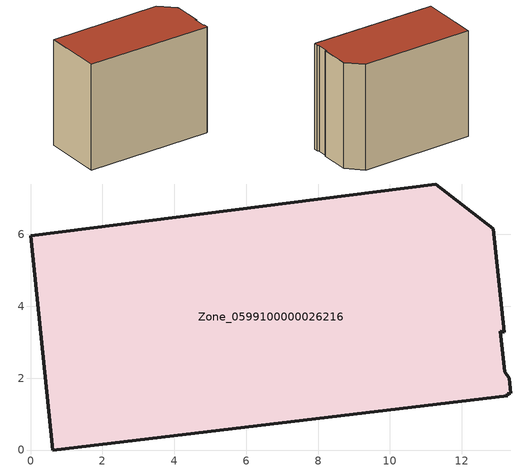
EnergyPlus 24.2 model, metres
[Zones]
Zone_0599100000026216
 floor ground (C_G): 13.32,1.99 13.37,1.58 13.27,1.56 13.28,1.51 0.62,0 0,5.96 11.27,7.4 12.87,6.15 13.18,3.27 13.07,3.31 13.2,2.17 z0
 wall outside (C_F): 12.87,6.15 11.27,7.4 0,5.96 0.62,0 13.28,1.51 13.27,1.56 13.37,1.58 13.32,1.99 13.2,2.17 13.07,3.31 13.18,3.27 12.87,6.15 z0:10.65
 roof outside (C_R): 13.37,1.58 13.32,1.99 13.2,2.17 13.07,3.31 13.18,3.27 12.87,6.15 11.27,7.4 0,5.96 0.62,0 13.28,1.51 13.27,1.56 z10.65
[BUILDING]
Pand.0599100000026216: North Axis=0; Terrain=City; Loads Convergence Tolerance Value=0.04; Temperature Convergence Tolerance Value=0.4; Solar Distribution=FullExterior; Maximum Number of Warmup Days=25; Minimum Number of Warmup Days=1
[Site:Location]
Rotterdam.The.Hague.AP_ZH_NLD Design_Conditions: Latitude=51.96; Longitude=4.45; Time Zone=1; Elevation=-4.5
[SITE:GROUNDTEMPERATURE:BUILDINGSURFACE]
18, 18, 18, 18, 18, 18, 18, 18, 18, 18, 18, 18
[MATERIAL] Thermal Absorptance=0.9; Solar Absorptance=0.7; Visible Absorptance=0.7
Name | Roughness | Thickness | Conductivity | Density | Specific Heat
G.TC.1946 | MediumSmooth | 0.15 | 1 | 540 | 1210
F.TC.1946 | Rough | 0.3 | 0.857143 | 1920 | 840
R.TC.1946 | MediumRough | 0.2 | 0.909091 | 1500 | 1000
[CONSTRUCTION]
C_G: G.TC.1946
C_F: F.TC.1946
C_R: R.TC.1946
[ZONE]
Zone_0599100000026216: Type=1; Multiplier=1; Ceiling Height=Autocalculate; Volume=Autocalculate; Floor Area=autocalculate; Part of Total Floor Area=Yes
[ZONEINFILTRATION:DESIGNFLOWRATE]
Infil_Zone_0599100000026216: Zone or ZoneList or Space or SpaceList=Zone_0599100000026216; Schedule=AlwaysOn; Design Flow Rate Calculation Method=Flow/Area; Flow Rate per Floor Area=0.003; Constant Term Coefficient=1; Temperature Term Coefficient=0; Velocity Term Coefficient=0; Velocity Squared Term Coefficient=0
[HVACTEMPLATE:ZONE:IDEALLOADSAIRSYSTEM]
Zone_0599100000026216: Maximum Heating Supply Air Temperature=50; Minimum Cooling Supply Air Temperature=13; Maximum Heating Supply Air Humidity Ratio=0.0156; Minimum Cooling Supply Air Humidity Ratio=0.0077; Heating Limit=NoLimit; Cooling Limit=NoLimit; Dehumidification Control Type=ConstantSensibleHeatRatio; Cooling Sensible Heat Ratio=0.7; Dehumidification Setpoint=60; Humidification Control Type=None; Humidification Setpoint=30; Outdoor Air Method=None; Outdoor Air Flow Rate per Person=0.00944; Outdoor Air Flow Rate per Zone Floor Area=0; Outdoor Air Flow Rate per Zone=0; Demand Controlled Ventilation Type=None; Outdoor Air Economizer Type=NoEconomizer; Heat Recovery Type=None; Sensible Heat Recovery Effectiveness=0.7; Latent Heat Recovery Effectiveness=0.65
[ZONECONTROL:THERMOSTAT]
ThermostatControl_Zone_0599100000026216: Zone or ZoneList=Zone_0599100000026216; Control Type Schedule=DualSetpointControlType; Control 1=Thermostat_Zone_0599100000026216; Temperature Difference Between Cutout And Setpoint=0
[THERMOSTATSETPOINT:DUALSETPOINT]
Thermostat_Zone_0599100000026216: Heating Setpoint Temperature Schedule=HeatingSetpoint_Zone_0599100000026216; Cooling Setpoint Temperature Schedule=CoolingSetpoint_Zone_0599100000026216
[SCHEDULE:COMPACT]
HeatingSetpoint_Zone_0599100000026216: Through: 12/31, For: AllDays, Until: 24:00, 21
CoolingSetpoint_Zone_0599100000026216: Through: 12/31, For: AllDays, Until: 24:00, 24
DualSetpointControlType: Through: 12/31, For: AllDays, Until: 24:00, 4
AlwaysOn: Through: 12/31, For: AllDays, Until: 24:00, 1
